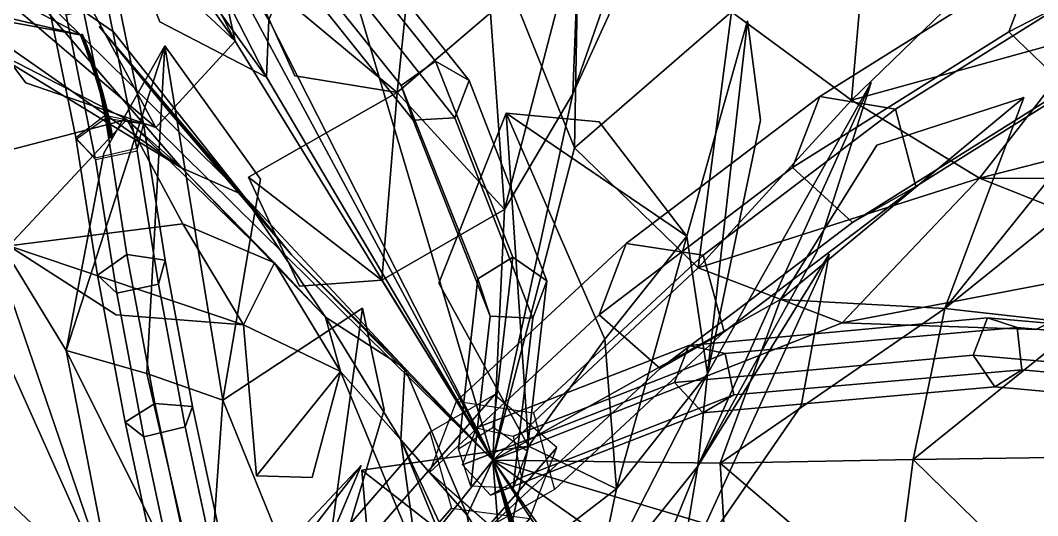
# Model space of a CAD drawing. Header units: metres. Extents: x -349 to 464, y -383 to 362.
# Drawn here: x 154.4 to 187.41, y 26.44 to 42.51 of the extents above; entities that cross this region are included whole.
import ezdxf

# ---------------------------------------------------------------- set-up
doc = ezdxf.new("R2010")
doc.units = ezdxf.units.M

msp = doc.modelspace()

# ---------------------------------------------------------------- linework, layer by layer
at = {"layer": 'Breeder_Intrnd', "color": 3}
for points in [[(187.3548, 44.438, 338.2726), (195.0909, 48.451, 353.2827), (194.2141, 46.1449, 354.3512), (186.4779, 42.1319, 339.3411)], [(186.4779, 42.1319, 339.3411), (194.2141, 46.1449, 354.3512), (196.0547, 44.3026, 353.8947), (188.3711, 40.3196, 338.9925)], [(180.3379, 40.03891, 323.0193), (187.3548, 44.438, 338.2726), (186.4779, 42.1319, 339.3411), (179.461, 37.7328, 324.0877)], [(182.7994, 39.629, 322.1455), (189.7688, 43.9955, 337.2894), (187.3548, 44.438, 338.2726), (180.3379, 40.03891, 323.0193)], [(183.453, 37.1184, 322.6551), (190.3934, 41.4648, 337.7318), (189.7688, 43.9955, 337.2894), (182.7994, 39.629, 322.1455)], [(179.461, 37.7328, 324.0877), (186.4779, 42.1319, 339.3411), (188.3711, 40.3196, 338.9925), (181.4017, 35.9532, 323.8486)], [(181.4017, 35.9532, 323.8486), (188.3711, 40.3196, 338.9925), (190.3934, 41.4648, 337.7318), (183.453, 37.1184, 322.6551)], [(174.0572, 35.2641, 307.5593), (180.3379, 40.03891, 323.0193), (179.461, 37.7328, 324.0877), (173.1804, 32.958, 308.6278)], [(176.5608, 34.8895, 306.7964), (182.7994, 39.629, 322.1455), (180.3379, 40.03891, 323.0193), (174.0572, 35.2641, 307.5593)], [(177.2404, 32.4006, 307.3741), (183.453, 37.1184, 322.6551), (182.7994, 39.629, 322.1455), (176.5608, 34.8895, 306.7964)], [(173.1804, 32.958, 308.6278), (179.461, 37.7328, 324.0877), (181.4017, 35.9532, 323.8486), (175.1631, 31.2137, 308.4995)], [(175.1631, 31.2137, 308.4995), (181.4017, 35.9532, 323.8486), (183.453, 37.1184, 322.6551), (177.2404, 32.4006, 307.3741)], [(168.5543, 30.1524, 292.0106), (174.0572, 35.2641, 307.5593), (173.1804, 32.958, 308.6278), (167.6774, 27.8463, 293.079)], [(171.0579, 29.7779, 291.2476), (176.5608, 34.8895, 306.7964), (174.0572, 35.2641, 307.5593), (168.5543, 30.1524, 292.0106)], [(171.7374, 27.2889, 291.8253), (177.2404, 32.4006, 307.3741), (176.5608, 34.8895, 306.7964), (171.0579, 29.7779, 291.2476)], [(167.6774, 27.8463, 293.079), (173.1804, 32.958, 308.6278), (175.1631, 31.2137, 308.4995), (169.6602, 26.102, 292.9507)], [(169.6602, 26.102, 292.9507), (175.1631, 31.2137, 308.4995), (177.2404, 32.4006, 307.3741), (171.7374, 27.2889, 291.8253)], [(165.0614, 24.9163, 275.8337), (169.7876, 30.3623, 291.4665), (167.6877, 29.1521, 292.5231), (162.9966, 23.7405, 276.9933)], [(167.0237, 23.1541, 275.6499), (171.807, 28.6559, 291.4501), (169.7876, 30.3623, 291.4665), (165.0614, 24.9163, 275.8337)], [(162.9966, 23.7405, 276.9933), (167.6877, 29.1521, 292.5231), (168.3898, 26.6864, 293.1696), (163.6637, 21.2405, 277.5368)], [(166.1469, 20.848, 276.7184), (170.9302, 26.3498, 292.5186), (171.807, 28.6559, 291.4501), (167.0237, 23.1541, 275.6499)], [(163.6637, 21.2405, 277.5368), (168.3898, 26.6864, 293.1696), (170.9302, 26.3498, 292.5186), (166.1469, 20.848, 276.7184)]]:
    msp.add_3dface(points, dxfattribs=at)
at = {"layer": 'Breeder_Leaf', "color": 3}
for points in [[(146.93, 47.05702, 269.9318), (144.9864, 44.7258, 264.5812), (156.3938, 42.02894, 259.6844)], [(146.93, 47.05702, 269.9318), (156.3938, 42.02894, 259.6844), (144.9864, 44.7258, 264.5812)], [(156.3938, 42.02894, 259.6844), (144.9864, 44.7258, 264.5812), (141.8353, 44.6961, 258.7963)], [(156.3938, 42.02894, 259.6844), (141.8353, 44.6961, 258.7963), (144.9864, 44.7258, 264.5812)], [(176.0249, 35.5022, 86.9091), (178.0012, 42.4946, 87.5145), (176.6985, 31.0466, 94.5576)], [(176.0249, 35.5022, 86.9091), (176.6985, 31.0466, 94.5576), (178.0012, 42.4946, 87.5145)], [(178.0012, 42.4946, 87.5145), (178.4215, 39.2722, 91.2481), (176.6985, 31.0466, 94.5576)], [(178.0012, 42.4946, 87.5145), (176.6985, 31.0466, 94.5576), (178.4215, 39.2722, 91.2481)], [(158.514, 31.05188, 259.1946), (159.0945, 41.6774, 260.2785), (155.8946, 31.7981, 255.3863)], [(158.514, 31.05188, 259.1946), (155.8946, 31.7981, 255.3863), (159.0945, 41.6774, 260.2785)], [(159.0945, 41.6774, 260.2785), (157.1122, 38.1987, 256.9622), (155.8946, 31.7981, 255.3863)], [(159.0945, 41.6774, 260.2785), (155.8946, 31.7981, 255.3863), (157.1122, 38.1987, 256.9622)], [(160.9733, 30.1874, 263.1028), (159.0945, 41.6774, 260.2785), (158.514, 31.05188, 259.1946)], [(160.9733, 30.1874, 263.1028), (158.514, 31.05188, 259.1946), (159.0945, 41.6774, 260.2785)], [(160.9733, 30.1874, 263.1028), (162.1973, 37.3581, 263.1192), (159.0945, 41.6774, 260.2785)], [(160.9733, 30.1874, 263.1028), (159.0945, 41.6774, 260.2785), (162.1973, 37.3581, 263.1192)], [(176.6985, 31.0466, 94.5576), (182.0053, 40.4937, 94.2767), (176.3814, 28.04291, 101.7776)], [(176.6985, 31.0466, 94.5576), (176.3814, 28.04291, 101.7776), (182.0053, 40.4937, 94.2767)], [(182.0053, 40.4937, 94.2767), (180.244, 34.9961, 99.6262), (176.3814, 28.04291, 101.7776)], [(182.0053, 40.4937, 94.2767), (176.3814, 28.04291, 101.7776), (180.244, 34.9961, 99.6262)], [(170.8904, 28.6949, 83.00672), (167.982, 33.9824, 78.9445), (170.1698, 39.4991, 77.8805)], [(170.8904, 28.6949, 83.00672), (170.1698, 39.4991, 77.8805), (167.982, 33.9824, 78.9445)], [(170.8904, 28.6949, 83.00672), (170.1698, 39.4991, 77.8805), (173.37, 32.1641, 84.9779)], [(170.8904, 28.6949, 83.00672), (173.37, 32.1641, 84.9779), (170.1698, 39.4991, 77.8805)], [(173.37, 32.1641, 84.9779), (170.1698, 39.4991, 77.8805), (176.0249, 35.5022, 86.9091)], [(173.37, 32.1641, 84.9779), (176.0249, 35.5022, 86.9091), (170.1698, 39.4991, 77.8805)], [(170.1698, 39.4991, 77.8805), (173.1849, 39.2173, 82.1065), (176.0249, 35.5022, 86.9091)], [(170.1698, 39.4991, 77.8805), (176.0249, 35.5022, 86.9091), (173.1849, 39.2173, 82.1065)], [(155.8946, 31.7981, 255.3863), (153.1471, 36.2901, 250.3426), (157.4785, 23.6434, 252.256)], [(155.8946, 31.7981, 255.3863), (157.4785, 23.6434, 252.256), (153.1471, 36.2901, 250.3426)], [(153.1471, 36.2901, 250.3426), (153.9762, 31.489, 249.4697), (157.4785, 23.6434, 252.256)], [(153.1471, 36.2901, 250.3426), (157.4785, 23.6434, 252.256), (153.9762, 31.489, 249.4697)], [(173.7484, 27.308, 92.646), (173.37, 32.1641, 84.9779), (176.0249, 35.5022, 86.9091)], [(173.7484, 27.308, 92.646), (176.0249, 35.5022, 86.9091), (173.37, 32.1641, 84.9779)], [(173.7484, 27.308, 92.646), (176.0249, 35.5022, 86.9091), (176.6985, 31.0466, 94.5576)], [(173.7484, 27.308, 92.646), (176.6985, 31.0466, 94.5576), (176.0249, 35.5022, 86.9091)], [(176.3814, 28.04291, 101.7776), (180.6449, 34.92, 104.1116), (175.7502, 24.2203, 110.3054)], [(176.3814, 28.04291, 101.7776), (175.7502, 24.2203, 110.3054), (180.6449, 34.92, 104.1116)], [(180.6449, 34.92, 104.1116), (179.7413, 29.9987, 108.8524), (175.7502, 24.2203, 110.3054)], [(180.6449, 34.92, 104.1116), (175.7502, 24.2203, 110.3054), (179.7413, 29.9987, 108.8524)], [(164.0473, 22.6219, 260.0789), (165.5088, 33.1738, 266.9497), (160.9733, 30.1874, 263.1028)], [(164.0473, 22.6219, 260.0789), (160.9733, 30.1874, 263.1028), (165.5088, 33.1738, 266.9497)], [(164.0473, 22.6219, 260.0789), (166.2043, 29.8754, 266.1505), (165.5088, 33.1738, 266.9497)], [(164.0473, 22.6219, 260.0789), (165.5088, 33.1738, 266.9497), (166.2043, 29.8754, 266.1505)], [(170.8904, 28.6949, 83.00672), (173.37, 32.1641, 84.9779), (173.7484, 27.308, 92.646)], [(170.8904, 28.6949, 83.00672), (173.7484, 27.308, 92.646), (173.37, 32.1641, 84.9779)], [(160.4429, 22.6509, 256.3257), (155.8946, 31.7981, 255.3863), (157.4785, 23.6434, 252.256)], [(160.4429, 22.6509, 256.3257), (157.4785, 23.6434, 252.256), (155.8946, 31.7981, 255.3863)], [(160.4429, 22.6509, 256.3257), (158.514, 31.05188, 259.1946), (155.8946, 31.7981, 255.3863)], [(160.4429, 22.6509, 256.3257), (155.8946, 31.7981, 255.3863), (158.514, 31.05188, 259.1946)], [(160.9733, 30.1874, 263.1028), (158.514, 31.05188, 259.1946), (160.4429, 22.6509, 256.3257)], [(160.9733, 30.1874, 263.1028), (160.4429, 22.6509, 256.3257), (158.514, 31.05188, 259.1946)], [(173.0269, 23.8461, 99.5957), (176.6985, 31.0466, 94.5576), (176.3814, 28.04291, 101.7776)], [(173.0269, 23.8461, 99.5957), (176.3814, 28.04291, 101.7776), (176.6985, 31.0466, 94.5576)], [(173.0269, 23.8461, 99.5957), (173.7484, 27.308, 92.646), (176.6985, 31.0466, 94.5576)], [(173.0269, 23.8461, 99.5957), (176.6985, 31.0466, 94.5576), (173.7484, 27.308, 92.646)], [(164.0473, 22.6219, 260.0789), (160.9733, 30.1874, 263.1028), (160.4429, 22.6509, 256.3257)], [(164.0473, 22.6219, 260.0789), (160.4429, 22.6509, 256.3257), (160.9733, 30.1874, 263.1028)], [(157.4785, 23.6434, 252.256), (150.9825, 29.7392, 246.0808), (159.7299, 17.09128, 248.6161)], [(157.4785, 23.6434, 252.256), (159.7299, 17.09128, 248.6161), (150.9825, 29.7392, 246.0808)], [(150.9825, 29.7392, 246.0808), (154.5784, 22.7567, 245.573), (159.7299, 17.09128, 248.6161)], [(150.9825, 29.7392, 246.0808), (159.7299, 17.09128, 248.6161), (154.5784, 22.7567, 245.573)], [(169.9723, 24.4158, 90.5351), (165.4817, 27.9139, 79.2088), (170.8904, 28.6949, 83.00672)], [(169.9723, 24.4158, 90.5351), (170.8904, 28.6949, 83.00672), (165.4817, 27.9139, 79.2088)], [(169.9723, 24.4158, 90.5351), (170.8904, 28.6949, 83.00672), (173.7484, 27.308, 92.646)], [(169.9723, 24.4158, 90.5351), (173.7484, 27.308, 92.646), (170.8904, 28.6949, 83.00672)], [(162.7239, 21.5716, 129.1591), (165.4612, 28.06714, 131.025), (157.6748, 17.9924, 135.5232)], [(162.7239, 21.5716, 129.1591), (157.6748, 17.9924, 135.5232), (165.4612, 28.06714, 131.025)], [(165.4612, 28.06714, 131.025), (162.8308, 25.2821, 134.1595), (157.6748, 17.9924, 135.5232)], [(165.4612, 28.06714, 131.025), (157.6748, 17.9924, 135.5232), (162.8308, 25.2821, 134.1595)], [(169.9723, 24.4158, 90.5351), (165.6642, 25.8089, 81.9543), (165.4817, 27.9139, 79.2088)], [(169.9723, 24.4158, 90.5351), (165.4817, 27.9139, 79.2088), (165.6642, 25.8089, 81.9543)], [(172.6417, 18.8503, 108.0927), (176.3814, 28.04291, 101.7776), (175.7502, 24.2203, 110.3054)], [(172.6417, 18.8503, 108.0927), (175.7502, 24.2203, 110.3054), (176.3814, 28.04291, 101.7776)], [(172.6417, 18.8503, 108.0927), (173.0269, 23.8461, 99.5957), (176.3814, 28.04291, 101.7776)], [(172.6417, 18.8503, 108.0927), (176.3814, 28.04291, 101.7776), (173.0269, 23.8461, 99.5957)], [(169.9723, 24.4158, 90.5351), (173.7484, 27.308, 92.646), (173.0269, 23.8461, 99.5957)], [(169.9723, 24.4158, 90.5351), (173.0269, 23.8461, 99.5957), (173.7484, 27.308, 92.646)]]:
    msp.add_3dface(points, dxfattribs=at)
at = {"layer": 'Breeder_Mrstm', "color": 3}
for points in [[(172.3306, 40.1253, 296.6064), (176.0606, 50.8625, 298.7467), (172.5434, 45.7021, 302.5709)], [(172.3306, 40.1253, 296.6064), (172.5434, 45.7021, 302.5709), (176.0606, 50.8625, 298.7467)], [(172.3306, 40.1253, 296.6064), (174.9248, 45.8065, 295.922), (176.0606, 50.8625, 298.7467)], [(172.3306, 40.1253, 296.6064), (176.0606, 50.8625, 298.7467), (174.9248, 45.8065, 295.922)], [(172.5583, 47.8126, 306.5471), (170.4983, 43.04069, 303.5243), (172.3809, 38.3752, 299.8063)], [(172.5583, 47.8126, 306.5471), (172.3809, 38.3752, 299.8063), (170.4983, 43.04069, 303.5243)], [(177.4783, 42.789, 304.4207), (172.5583, 47.8126, 306.5471), (172.3809, 38.3752, 299.8063)], [(177.4783, 42.789, 304.4207), (172.3809, 38.3752, 299.8063), (172.5583, 47.8126, 306.5471)], [(189.1627, 42.07247, 305.0549), (193.328, 46.6975, 309.4093), (185.3657, 43.7893, 306.8548)], [(189.1627, 42.07247, 305.0549), (185.3657, 43.7893, 306.8548), (193.328, 46.6975, 309.4093)], [(181.3717, 39.9211, 302.9366), (181.9378, 46.3532, 308.1644), (177.4783, 42.789, 304.4207)], [(181.3717, 39.9211, 302.9366), (177.4783, 42.789, 304.4207), (181.9378, 46.3532, 308.1644)], [(181.3717, 39.9211, 302.9366), (185.3657, 43.7893, 306.8548), (181.9378, 46.3532, 308.1644)], [(181.3717, 39.9211, 302.9366), (181.9378, 46.3532, 308.1644), (185.3657, 43.7893, 306.8548)], [(172.5434, 45.7021, 302.5709), (169.6572, 42.7553, 305.4924), (170.1099, 36.375, 299.7366)], [(172.5434, 45.7021, 302.5709), (170.1099, 36.375, 299.7366), (169.6572, 42.7553, 305.4924)], [(172.3306, 40.1253, 296.6064), (172.5434, 45.7021, 302.5709), (170.1099, 36.375, 299.7366)], [(172.3306, 40.1253, 296.6064), (170.1099, 36.375, 299.7366), (172.5434, 45.7021, 302.5709)], [(167.1665, 45.4036, 312.9626), (161.6814, 44.2961, 320.5842), (166.6323, 40.1683, 308.6139)], [(167.1665, 45.4036, 312.9626), (166.6323, 40.1683, 308.6139), (161.6814, 44.2961, 320.5842)], [(169.6572, 42.7553, 305.4924), (167.1665, 45.4036, 312.9626), (166.6323, 40.1683, 308.6139)], [(169.6572, 42.7553, 305.4924), (166.6323, 40.1683, 308.6139), (167.1665, 45.4036, 312.9626)], [(161.6188, 36.8507, 308.9581), (153.5217, 44.833, 316.54), (159.6332, 37.7227, 315.501)], [(161.6188, 36.8507, 308.9581), (159.6332, 37.7227, 315.501), (153.5217, 44.833, 316.54)], [(161.6188, 36.8507, 308.9581), (157.4278, 42.1373, 311.3998), (153.5217, 44.833, 316.54)], [(161.6188, 36.8507, 308.9581), (153.5217, 44.833, 316.54), (157.4278, 42.1373, 311.3998)], [(161.6814, 44.2961, 320.5842), (163.3051, 40.7053, 314.9624), (166.6323, 40.1683, 308.6139)], [(161.6814, 44.2961, 320.5842), (166.6323, 40.1683, 308.6139), (163.3051, 40.7053, 314.9624)], [(189.1627, 42.07247, 305.0549), (185.3657, 43.7893, 306.8548), (181.3717, 39.9211, 302.9366)], [(189.1627, 42.07247, 305.0549), (181.3717, 39.9211, 302.9366), (185.3657, 43.7893, 306.8548)], [(170.1099, 36.375, 299.7366), (169.6572, 42.7553, 305.4924), (166.6323, 40.1683, 308.6139)], [(170.1099, 36.375, 299.7366), (166.6323, 40.1683, 308.6139), (169.6572, 42.7553, 305.4924)], [(176.3992, 34.4828, 298.4936), (177.4783, 42.789, 304.4207), (172.3809, 38.3752, 299.8063)], [(176.3992, 34.4828, 298.4936), (172.3809, 38.3752, 299.8063), (177.4783, 42.789, 304.4207)], [(176.3992, 34.4828, 298.4936), (181.3717, 39.9211, 302.9366), (177.4783, 42.789, 304.4207)], [(176.3992, 34.4828, 298.4936), (177.4783, 42.789, 304.4207), (181.3717, 39.9211, 302.9366)], [(163.2047, 34.902, 301.1859), (156.9593, 42.3094, 307.503), (161.6188, 36.8507, 308.9581)], [(163.2047, 34.902, 301.1859), (161.6188, 36.8507, 308.9581), (156.9593, 42.3094, 307.503)], [(163.2047, 34.902, 301.1859), (159.2704, 39.509, 302.8501), (156.9593, 42.3094, 307.503)], [(163.2047, 34.902, 301.1859), (156.9593, 42.3094, 307.503), (159.2704, 39.509, 302.8501)], [(159.6332, 37.7227, 315.501), (152.7061, 41.9553, 323.0091), (157.8552, 39.2903, 322.7178)], [(159.6332, 37.7227, 315.501), (157.8552, 39.2903, 322.7178), (152.7061, 41.9553, 323.0091)], [(159.6332, 37.7227, 315.501), (153.8831, 41.7431, 320.2338), (152.7061, 41.9553, 323.0091)], [(159.6332, 37.7227, 315.501), (152.7061, 41.9553, 323.0091), (153.8831, 41.7431, 320.2338)], [(185.5203, 37.3936, 301.5402), (189.1627, 42.07247, 305.0549), (181.3717, 39.9211, 302.9366)], [(185.5203, 37.3936, 301.5402), (181.3717, 39.9211, 302.9366), (189.1627, 42.07247, 305.0549)], [(185.5203, 37.3936, 301.5402), (198.4716, 40.7007, 304.3847), (189.1627, 42.07247, 305.0549)], [(185.5203, 37.3936, 301.5402), (189.1627, 42.07247, 305.0549), (198.4716, 40.7007, 304.3847)], [(188.8311, 32.6638, 310.8479), (193.7095, 40.6555, 312.1657), (184.3994, 33.1661, 305.6794)], [(188.8311, 32.6638, 310.8479), (184.3994, 33.1661, 305.6794), (193.7095, 40.6555, 312.1657)], [(193.7095, 40.6555, 312.1657), (188.6526, 38.4367, 308.0865), (184.3994, 33.1661, 305.6794)], [(193.7095, 40.6555, 312.1657), (184.3994, 33.1661, 305.6794), (188.6526, 38.4367, 308.0865)], [(185.5203, 37.3936, 301.5402), (192.6421, 37.3756, 302.4082), (198.4716, 40.7007, 304.3847)], [(185.5203, 37.3936, 301.5402), (198.4716, 40.7007, 304.3847), (192.6421, 37.3756, 302.4082)], [(166.6323, 40.1683, 308.6139), (161.8049, 37.4183, 313.42), (166.1364, 34.07553, 303.1926)], [(166.6323, 40.1683, 308.6139), (166.1364, 34.07553, 303.1926), (161.8049, 37.4183, 313.42)], [(170.1099, 36.375, 299.7366), (166.6323, 40.1683, 308.6139), (166.1364, 34.07553, 303.1926)], [(170.1099, 36.375, 299.7366), (166.1364, 34.07553, 303.1926), (166.6323, 40.1683, 308.6139)], [(172.3306, 40.1253, 296.6064), (170.1099, 36.375, 299.7366), (169.729, 28.2375, 292.2243)], [(172.3306, 40.1253, 296.6064), (169.729, 28.2375, 292.2243), (170.1099, 36.375, 299.7366)], [(184.3994, 33.1661, 305.6794), (186.9577, 40.00932, 304.9102), (179.0639, 33.4568, 299.4983)], [(184.3994, 33.1661, 305.6794), (179.0639, 33.4568, 299.4983), (186.9577, 40.00932, 304.9102)], [(186.9577, 40.00932, 304.9102), (182.1964, 38.454, 301.5839), (179.0639, 33.4568, 299.4983)], [(186.9577, 40.00932, 304.9102), (179.0639, 33.4568, 299.4983), (182.1964, 38.454, 301.5839)], [(185.5203, 37.3936, 301.5402), (181.3717, 39.9211, 302.9366), (176.3992, 34.4828, 298.4936)], [(185.5203, 37.3936, 301.5402), (176.3992, 34.4828, 298.4936), (181.3717, 39.9211, 302.9366)], [(157.8552, 39.2903, 322.7178), (153.5336, 38.1652, 327.226), (154.0289, 35.1955, 331.5385)], [(157.8552, 39.2903, 322.7178), (154.0289, 35.1955, 331.5385), (153.5336, 38.1652, 327.226)], [(157.8552, 39.2903, 322.7178), (154.0289, 35.1955, 331.5385), (159.6718, 35.9041, 324.1414)], [(157.8552, 39.2903, 322.7178), (159.6718, 35.9041, 324.1414), (154.0289, 35.1955, 331.5385)], [(159.6332, 37.7227, 315.501), (157.8552, 39.2903, 322.7178), (162.6554, 34.6425, 316.9094)], [(159.6332, 37.7227, 315.501), (162.6554, 34.6425, 316.9094), (157.8552, 39.2903, 322.7178)], [(157.8552, 39.2903, 322.7178), (159.6718, 35.9041, 324.1414), (162.6554, 34.6425, 316.9094)], [(157.8552, 39.2903, 322.7178), (162.6554, 34.6425, 316.9094), (159.6718, 35.9041, 324.1414)], [(169.729, 28.2375, 292.2243), (176.3992, 34.4828, 298.4936), (172.3809, 38.3752, 299.8063)], [(169.729, 28.2375, 292.2243), (172.3809, 38.3752, 299.8063), (176.3992, 34.4828, 298.4936)], [(161.6188, 36.8507, 308.9581), (159.6332, 37.7227, 315.501), (164.3065, 32.8775, 310.5513)], [(161.6188, 36.8507, 308.9581), (164.3065, 32.8775, 310.5513), (159.6332, 37.7227, 315.501)], [(159.6332, 37.7227, 315.501), (162.6554, 34.6425, 316.9094), (164.3065, 32.8775, 310.5513)], [(159.6332, 37.7227, 315.501), (164.3065, 32.8775, 310.5513), (162.6554, 34.6425, 316.9094)], [(161.8049, 37.4183, 313.42), (163.4569, 33.8872, 308.8423), (166.1364, 34.07553, 303.1926)], [(161.8049, 37.4183, 313.42), (166.1364, 34.07553, 303.1926), (163.4569, 33.8872, 308.8423)], [(181.0722, 32.7011, 296.5486), (185.5203, 37.3936, 301.5402), (176.3992, 34.4828, 298.4936)], [(181.0722, 32.7011, 296.5486), (176.3992, 34.4828, 298.4936), (185.5203, 37.3936, 301.5402)], [(181.0722, 32.7011, 296.5486), (192.0566, 34.7928, 299.5063), (185.5203, 37.3936, 301.5402)], [(181.0722, 32.7011, 296.5486), (185.5203, 37.3936, 301.5402), (192.0566, 34.7928, 299.5063)], [(163.2047, 34.902, 301.1859), (161.6188, 36.8507, 308.9581), (166.8789, 31.2218, 302.5088)], [(163.2047, 34.902, 301.1859), (166.8789, 31.2218, 302.5088), (161.6188, 36.8507, 308.9581)], [(161.6188, 36.8507, 308.9581), (164.3065, 32.8775, 310.5513), (166.8789, 31.2218, 302.5088)], [(161.6188, 36.8507, 308.9581), (166.8789, 31.2218, 302.5088), (164.3065, 32.8775, 310.5513)], [(169.729, 28.2375, 292.2243), (170.1099, 36.375, 299.7366), (166.1364, 34.07553, 303.1926)], [(169.729, 28.2375, 292.2243), (166.1364, 34.07553, 303.1926), (170.1099, 36.375, 299.7366)], [(159.6718, 35.9041, 324.1414), (154.0289, 35.1955, 331.5385), (161.6483, 32.6281, 325.5701)], [(159.6718, 35.9041, 324.1414), (161.6483, 32.6281, 325.5701), (154.0289, 35.1955, 331.5385)], [(162.6554, 34.6425, 316.9094), (159.6718, 35.9041, 324.1414), (161.6483, 32.6281, 325.5701)], [(162.6554, 34.6425, 316.9094), (161.6483, 32.6281, 325.5701), (159.6718, 35.9041, 324.1414)], [(154.0289, 35.1955, 331.5385), (157.5159, 32.9584, 329.6937), (161.6483, 32.6281, 325.5701)], [(154.0289, 35.1955, 331.5385), (161.6483, 32.6281, 325.5701), (157.5159, 32.9584, 329.6937)], [(163.2047, 34.902, 301.1859), (166.8789, 31.2218, 302.5088), (169.729, 28.2375, 292.2243)], [(163.2047, 34.902, 301.1859), (169.729, 28.2375, 292.2243), (166.8789, 31.2218, 302.5088)], [(181.0722, 32.7011, 296.5486), (187.3457, 32.4779, 296.8081), (192.0566, 34.7928, 299.5063)], [(181.0722, 32.7011, 296.5486), (192.0566, 34.7928, 299.5063), (187.3457, 32.4779, 296.8081)], [(162.6554, 34.6425, 316.9094), (161.6483, 32.6281, 325.5701), (164.7927, 31.1185, 318.6564)], [(162.6554, 34.6425, 316.9094), (164.7927, 31.1185, 318.6564), (161.6483, 32.6281, 325.5701)], [(164.3065, 32.8775, 310.5513), (162.6554, 34.6425, 316.9094), (164.7927, 31.1185, 318.6564)], [(164.3065, 32.8775, 310.5513), (164.7927, 31.1185, 318.6564), (162.6554, 34.6425, 316.9094)], [(181.0722, 32.7011, 296.5486), (176.3992, 34.4828, 298.4936), (169.729, 28.2375, 292.2243)], [(181.0722, 32.7011, 296.5486), (169.729, 28.2375, 292.2243), (176.3992, 34.4828, 298.4936)], [(169.729, 28.2375, 292.2243), (177.1139, 28.1424, 300.4859), (179.0639, 33.4568, 299.4983)], [(169.729, 28.2375, 292.2243), (179.0639, 33.4568, 299.4983), (177.1139, 28.1424, 300.4859)], [(177.1139, 28.1424, 300.4859), (184.3994, 33.1661, 305.6794), (179.0639, 33.4568, 299.4983)], [(177.1139, 28.1424, 300.4859), (179.0639, 33.4568, 299.4983), (184.3994, 33.1661, 305.6794)], [(177.1139, 28.1424, 300.4859), (183.3703, 28.2652, 306.3922), (184.3994, 33.1661, 305.6794)], [(177.1139, 28.1424, 300.4859), (184.3994, 33.1661, 305.6794), (183.3703, 28.2652, 306.3922)], [(183.3703, 28.2652, 306.3922), (188.8311, 32.6638, 310.8479), (184.3994, 33.1661, 305.6794)], [(183.3703, 28.2652, 306.3922), (184.3994, 33.1661, 305.6794), (188.8311, 32.6638, 310.8479)], [(166.8789, 31.2218, 302.5088), (164.3065, 32.8775, 310.5513), (166.7491, 28.9012, 312.5031)], [(166.8789, 31.2218, 302.5088), (166.7491, 28.9012, 312.5031), (164.3065, 32.8775, 310.5513)], [(164.3065, 32.8775, 310.5513), (164.7927, 31.1185, 318.6564), (166.7491, 28.9012, 312.5031)], [(164.3065, 32.8775, 310.5513), (166.7491, 28.9012, 312.5031), (164.7927, 31.1185, 318.6564)], [(161.6483, 32.6281, 325.5701), (162.0667, 27.7276, 329.6032), (164.7927, 31.1185, 318.6564)], [(161.6483, 32.6281, 325.5701), (164.7927, 31.1185, 318.6564), (162.0667, 27.7276, 329.6032)], [(183.3703, 28.2652, 306.3922), (187.8895, 28.3327, 311.4754), (188.8311, 32.6638, 310.8479)], [(183.3703, 28.2652, 306.3922), (188.8311, 32.6638, 310.8479), (187.8895, 28.3327, 311.4754)], [(162.0667, 27.7276, 329.6032), (163.8773, 27.6753, 325.6839), (164.7927, 31.1185, 318.6564)], [(162.0667, 27.7276, 329.6032), (164.7927, 31.1185, 318.6564), (163.8773, 27.6753, 325.6839)], [(164.7927, 31.1185, 318.6564), (167.2705, 25.1536, 325.5616), (166.7491, 28.9012, 312.5031)], [(164.7927, 31.1185, 318.6564), (166.7491, 28.9012, 312.5031), (167.2705, 25.1536, 325.5616)], [(166.8789, 31.2218, 302.5088), (166.7491, 28.9012, 312.5031), (168.9019, 26.4597, 305.009)], [(166.8789, 31.2218, 302.5088), (168.9019, 26.4597, 305.009), (166.7491, 28.9012, 312.5031)], [(169.729, 28.2375, 292.2243), (166.8789, 31.2218, 302.5088), (168.9019, 26.4597, 305.009)], [(169.729, 28.2375, 292.2243), (168.9019, 26.4597, 305.009), (166.8789, 31.2218, 302.5088)], [(167.2705, 25.1536, 325.5616), (168.0954, 25.6354, 318.7629), (166.7491, 28.9012, 312.5031)], [(167.2705, 25.1536, 325.5616), (166.7491, 28.9012, 312.5031), (168.0954, 25.6354, 318.7629)], [(166.7491, 28.9012, 312.5031), (169.458, 23.09387, 316.0949), (168.9019, 26.4597, 305.009)], [(166.7491, 28.9012, 312.5031), (168.9019, 26.4597, 305.009), (169.458, 23.09387, 316.0949)], [(166.4042, 24.04539, 303.9999), (171.273, 26.05697, 302.9789), (169.729, 28.2375, 292.2243)], [(166.4042, 24.04539, 303.9999), (169.729, 28.2375, 292.2243), (171.273, 26.05697, 302.9789)], [(169.729, 28.2375, 292.2243), (171.273, 26.05697, 302.9789), (177.0121, 26.07158, 302.6913)], [(169.729, 28.2375, 292.2243), (177.0121, 26.07158, 302.6913), (171.273, 26.05697, 302.9789)], [(177.4305, 22.8202, 301.0918), (177.1139, 28.1424, 300.4859), (169.729, 28.2375, 292.2243)], [(177.4305, 22.8202, 301.0918), (169.729, 28.2375, 292.2243), (177.1139, 28.1424, 300.4859)], [(182.7368, 23.3299, 307.2808), (183.3703, 28.2652, 306.3922), (177.1139, 28.1424, 300.4859)], [(182.7368, 23.3299, 307.2808), (177.1139, 28.1424, 300.4859), (183.3703, 28.2652, 306.3922)], [(177.4305, 22.8202, 301.0918), (182.7368, 23.3299, 307.2808), (177.1139, 28.1424, 300.4859)], [(177.4305, 22.8202, 301.0918), (177.1139, 28.1424, 300.4859), (182.7368, 23.3299, 307.2808)], [(182.7368, 23.3299, 307.2808), (187.927, 23.8047, 311.7918), (183.3703, 28.2652, 306.3922)], [(182.7368, 23.3299, 307.2808), (183.3703, 28.2652, 306.3922), (187.927, 23.8047, 311.7918)], [(187.927, 23.8047, 311.7918), (187.8895, 28.3327, 311.4754), (183.3703, 28.2652, 306.3922)], [(187.927, 23.8047, 311.7918), (183.3703, 28.2652, 306.3922), (187.8895, 28.3327, 311.4754)], [(169.458, 23.09387, 316.0949), (170.7375, 23.558, 310.2382), (168.9019, 26.4597, 305.009)], [(169.458, 23.09387, 316.0949), (168.9019, 26.4597, 305.009), (170.7375, 23.558, 310.2382)]]:
    msp.add_3dface(points, dxfattribs=at)
at = {"layer": 'Breeder_Petiole', "color": 3}
for points in [[(167.8787, 41.1856, 315.8384), (162.4077, 48.03475, 326.1311), (161.3524, 47.1467, 326.1619), (166.7647, 40.3949, 316.0312)], [(168.9622, 40.5542, 316.4134), (163.3958, 47.5617, 326.9696), (162.4077, 48.03475, 326.1311), (167.8787, 41.1856, 315.8384)], [(168.5047, 39.3509, 316.9709), (162.9383, 46.3584, 327.5272), (163.3958, 47.5617, 326.9696), (168.9622, 40.5542, 316.4134)], [(166.7647, 40.3949, 316.0312), (161.3524, 47.1467, 326.1619), (161.6784, 46.1167, 327.0198), (167.1494, 39.2675, 316.7271)], [(167.1494, 39.2675, 316.7271), (161.6784, 46.1167, 327.0198), (162.9383, 46.3584, 327.5272), (168.5047, 39.3509, 316.9709)], [(157.1678, 39.3403, 256.3179), (156.2201, 43.9855, 259.511), (155.2667, 43.2959, 260.2313), (156.2144, 38.6507, 257.0381)], [(158.4015, 39.1516, 256.9586), (157.4538, 43.7968, 260.1518), (156.2201, 43.9855, 259.511), (157.1678, 39.3403, 256.3179)], [(158.1808, 38.3499, 258.0595), (157.2331, 42.9951, 261.2526), (157.4538, 43.7968, 260.1518), (158.4015, 39.1516, 256.9586)], [(156.2144, 38.6507, 257.0381), (155.2667, 43.2959, 260.2313), (155.8892, 42.6873, 261.3015), (156.8369, 38.04215, 258.1083)], [(156.8369, 38.04215, 258.1083), (155.8892, 42.6873, 261.3015), (157.2331, 42.9951, 261.2526), (158.1808, 38.3499, 258.0595)], [(156.5351, 41.6761, 259.4095), (156.3881, 42.04789, 259.6518), (156.3581, 42.02236, 259.6728), (156.505, 41.6509, 259.4306)], [(156.505, 41.6509, 259.4306), (156.3581, 42.02236, 259.6728), (156.3771, 42.00587, 259.7096), (156.5243, 41.6337, 259.4669)], [(156.5243, 41.6337, 259.4669), (156.3771, 42.00587, 259.7096), (156.419, 42.02105, 259.7118), (156.5665, 41.6481, 259.4686)], [(156.5736, 41.6744, 259.4333), (156.4263, 42.04707, 259.6763), (156.3881, 42.04789, 259.6518), (156.5351, 41.6761, 259.4095)], [(156.5665, 41.6481, 259.4686), (156.419, 42.02105, 259.7118), (156.4263, 42.04707, 259.6763), (156.5736, 41.6744, 259.4333)], [(156.6724, 41.3049, 259.1607), (156.5351, 41.6761, 259.4095), (156.505, 41.6509, 259.4306), (156.642, 41.2797, 259.1822)], [(156.642, 41.2797, 259.1822), (156.505, 41.6509, 259.4306), (156.5243, 41.6337, 259.4669), (156.6617, 41.2616, 259.2184)], [(156.6617, 41.2616, 259.2184), (156.5243, 41.6337, 259.4669), (156.5665, 41.6481, 259.4686), (156.7044, 41.2755, 259.2195)], [(156.7115, 41.3023, 259.1841), (156.5736, 41.6744, 259.4333), (156.5351, 41.6761, 259.4095), (156.6724, 41.3049, 259.1607)], [(156.7044, 41.2755, 259.2195), (156.5665, 41.6481, 259.4686), (156.5736, 41.6744, 259.4333), (156.7115, 41.3023, 259.1841)], [(156.7999, 40.9342, 258.906), (156.6724, 41.3049, 259.1607), (156.642, 41.2797, 259.1822), (156.7691, 40.9091, 258.9278)], [(156.7691, 40.9091, 258.9278), (156.642, 41.2797, 259.1822), (156.6617, 41.2616, 259.2184), (156.7892, 40.8902, 258.9638)], [(156.7892, 40.8902, 258.9638), (156.6617, 41.2616, 259.2184), (156.7044, 41.2755, 259.2195), (156.8325, 40.9034, 258.9645)], [(156.8396, 40.9307, 258.929), (156.7115, 41.3023, 259.1841), (156.6724, 41.3049, 259.1607), (156.7999, 40.9342, 258.906)], [(156.8325, 40.9034, 258.9645), (156.7044, 41.2755, 259.2195), (156.7115, 41.3023, 259.1841), (156.8396, 40.9307, 258.929)], [(156.9175, 40.5643, 258.6455), (156.7999, 40.9342, 258.906), (156.7691, 40.9091, 258.9278), (156.8864, 40.5392, 258.6677)], [(156.9578, 40.5598, 258.668), (156.8396, 40.9307, 258.929), (156.7999, 40.9342, 258.906), (156.9175, 40.5643, 258.6455)], [(156.9508, 40.5321, 258.7036), (156.8325, 40.9034, 258.9645), (156.8396, 40.9307, 258.929), (156.9578, 40.5598, 258.668)], [(170.3793, 34.8291, 304.1713), (167.8787, 41.1856, 315.8384), (166.7647, 40.3949, 316.0312), (169.2516, 34.1257, 304.5411)], [(171.4851, 34.05578, 304.4581), (168.9622, 40.5542, 316.4134), (167.8787, 41.1856, 315.8384), (170.3793, 34.8291, 304.1713)], [(156.8864, 40.5392, 258.6677), (156.7691, 40.9091, 258.9278), (156.7892, 40.8902, 258.9638), (156.9069, 40.5194, 258.7034)], [(156.9069, 40.5194, 258.7034), (156.7892, 40.8902, 258.9638), (156.8325, 40.9034, 258.9645), (156.9508, 40.5321, 258.7036)], [(157.0251, 40.1954, 258.3793), (156.9175, 40.5643, 258.6455), (156.8864, 40.5392, 258.6677), (156.9938, 40.1704, 258.4019)], [(156.9938, 40.1704, 258.4019), (156.8864, 40.5392, 258.6677), (156.9069, 40.5194, 258.7034), (157.0146, 40.1497, 258.4374)], [(157.0146, 40.1497, 258.4374), (156.9069, 40.5194, 258.7034), (156.9508, 40.5321, 258.7036), (157.059, 40.1618, 258.437)], [(157.0661, 40.19, 258.4014), (156.9578, 40.5598, 258.668), (156.9175, 40.5643, 258.6455), (157.0251, 40.1954, 258.3793)], [(157.059, 40.1618, 258.437), (156.9508, 40.5321, 258.7036), (156.9578, 40.5598, 258.668), (157.0661, 40.19, 258.4014)], [(169.2516, 34.1257, 304.5411), (166.7647, 40.3949, 316.0312), (167.1494, 39.2675, 316.7271), (169.65, 32.911, 305.06)], [(171.0276, 32.8524, 305.0157), (168.5047, 39.3509, 316.9709), (168.9622, 40.5542, 316.4134), (171.4851, 34.05578, 304.4581)], [(157.1228, 39.8277, 258.1077), (157.0251, 40.1954, 258.3793), (156.9938, 40.1704, 258.4019), (157.0912, 39.8027, 258.1306)], [(157.0912, 39.8027, 258.1306), (156.9938, 40.1704, 258.4019), (157.0146, 40.1497, 258.4374), (157.1123, 39.7812, 258.1658)], [(157.1123, 39.7812, 258.1658), (157.0146, 40.1497, 258.4374), (157.059, 40.1618, 258.437), (157.1573, 39.7926, 258.165)], [(157.1643, 39.8213, 258.1292), (157.0661, 40.19, 258.4014), (157.0251, 40.1954, 258.3793), (157.1228, 39.8277, 258.1077)], [(157.1573, 39.7926, 258.165), (157.059, 40.1618, 258.437), (157.0661, 40.19, 258.4014), (157.1643, 39.8213, 258.1292)], [(157.2104, 39.4614, 257.8307), (157.1228, 39.8277, 258.1077), (157.0912, 39.8027, 258.1306), (157.1785, 39.4366, 257.8541)], [(157.1785, 39.4366, 257.8541), (157.0912, 39.8027, 258.1306), (157.1123, 39.7812, 258.1658), (157.1999, 39.4141, 257.889)], [(157.1999, 39.4141, 257.889), (157.1123, 39.7812, 258.1658), (157.1573, 39.7926, 258.165), (157.2454, 39.4249, 257.8876)], [(157.2524, 39.4541, 257.8517), (157.1643, 39.8213, 258.1292), (157.1228, 39.8277, 258.1077), (157.2104, 39.4614, 257.8307)], [(157.2454, 39.4249, 257.8876), (157.1573, 39.7926, 258.165), (157.1643, 39.8213, 258.1292), (157.2524, 39.4541, 257.8517)], [(157.8644, 34.9081, 252.7392), (157.1516, 39.4176, 256.376), (156.2048, 38.7003, 257.0778), (156.9111, 34.2425, 253.4818)], [(159.1014, 34.7237, 253.3747), (158.4013, 39.1485, 256.9539), (157.1516, 39.4176, 256.376), (157.8644, 34.9081, 252.7392)], [(157.2879, 39.09684, 257.5486), (157.2104, 39.4614, 257.8307), (157.1785, 39.4366, 257.8541), (157.2556, 39.07209, 257.5724)], [(157.2556, 39.07209, 257.5724), (157.1785, 39.4366, 257.8541), (157.1999, 39.4141, 257.889), (157.2774, 39.04877, 257.607)], [(157.2774, 39.04877, 257.607), (157.1999, 39.4141, 257.889), (157.2454, 39.4249, 257.8876), (157.3234, 39.05889, 257.605)], [(157.3304, 39.08856, 257.5691), (157.2524, 39.4541, 257.8517), (157.2104, 39.4614, 257.8307), (157.2879, 39.09684, 257.5486)], [(157.3234, 39.05889, 257.605), (157.2454, 39.4249, 257.8876), (157.2524, 39.4541, 257.8517), (157.3304, 39.08856, 257.5691)], [(169.65, 32.911, 305.06), (167.1494, 39.2675, 316.7271), (168.5047, 39.3509, 316.9709), (171.0276, 32.8524, 305.0157)], [(157.3553, 38.7336, 257.2612), (157.2879, 39.09684, 257.5486), (157.2556, 39.07209, 257.5724), (157.3228, 38.7087, 257.2851)], [(157.3228, 38.7087, 257.2851), (157.2556, 39.07209, 257.5724), (157.2774, 39.04877, 257.607), (157.3448, 38.6852, 257.32)], [(157.3448, 38.6852, 257.32), (157.2774, 39.04877, 257.607), (157.3234, 39.05889, 257.605), (157.3911, 38.6954, 257.318)], [(157.3981, 38.7253, 257.2818), (157.3304, 39.08856, 257.5691), (157.2879, 39.09684, 257.5486), (157.3553, 38.7336, 257.2612)], [(157.3911, 38.6954, 257.318), (157.3234, 39.05889, 257.605), (157.3304, 39.08856, 257.5691), (157.3981, 38.7253, 257.2818)], [(158.8829, 33.9486, 254.4949), (158.1968, 38.2713, 257.999), (158.4013, 39.1485, 256.9539), (159.1014, 34.7237, 253.3747)], [(156.9111, 34.2425, 253.4818), (156.2048, 38.7003, 257.0778), (156.8471, 37.996, 258.0751), (157.537, 33.6529, 254.5607)], [(157.537, 33.6529, 254.5607), (156.8471, 37.996, 258.0751), (158.1968, 38.2713, 257.999), (158.8829, 33.9486, 254.4949)], [(158.7683, 30.08154, 249.5837), (157.8644, 34.9081, 252.7392), (156.9111, 34.2425, 253.4818), (157.8064, 29.4711, 250.3618)], [(159.9894, 29.9868, 250.2679), (159.1014, 34.7237, 253.3747), (157.8644, 34.9081, 252.7392), (158.7683, 30.08154, 249.5837)], [(159.7528, 29.3202, 251.4523), (158.8829, 33.9486, 254.4949), (159.1014, 34.7237, 253.3747), (159.9894, 29.9868, 250.2679)], [(169.7449, 29.3133, 291.7459), (170.3793, 34.8291, 304.1713), (169.2516, 34.1257, 304.5411), (168.6172, 28.6099, 292.1158)], [(170.8508, 28.54, 292.0328), (171.4851, 34.05578, 304.4581), (170.3793, 34.8291, 304.1713), (169.7449, 29.3133, 291.7459)], [(157.8064, 29.4711, 250.3618), (156.9111, 34.2425, 253.4818), (157.537, 33.6529, 254.5607), (158.4113, 29.0034, 251.51)], [(168.6172, 28.6099, 292.1158), (169.2516, 34.1257, 304.5411), (169.65, 32.911, 305.06), (169.0156, 27.3953, 292.6346)], [(170.3932, 27.3367, 292.5903), (171.0276, 32.8524, 305.0157), (171.4851, 34.05578, 304.4581), (170.8508, 28.54, 292.0328)], [(158.4113, 29.0034, 251.51), (157.537, 33.6529, 254.5607), (158.8829, 33.9486, 254.4949), (159.7528, 29.3202, 251.4523)], [(169.0156, 27.3953, 292.6346), (169.65, 32.911, 305.06), (171.0276, 32.8524, 305.0157), (170.3932, 27.3367, 292.5903)], [(176.088, 31.9658, 303.7249), (185.7776, 32.8557, 313.5975), (185.32, 31.6523, 314.155), (175.6305, 30.7625, 304.2825)], [(177.2741, 31.6985, 303.073), (186.7482, 32.542, 312.6686), (185.7776, 32.8557, 313.5975), (176.088, 31.9658, 303.7249)], [(185.7776, 32.8557, 313.5975), (197.469, 31.8274, 320.9731), (197.0114, 30.6241, 321.5306), (185.32, 31.6523, 314.155)], [(186.7482, 32.542, 312.6686), (198.1636, 31.516, 319.8226), (197.469, 31.8274, 320.9731), (185.7776, 32.8557, 313.5975)], [(177.5548, 30.3557, 303.2185), (186.8964, 31.1706, 312.6439), (186.7482, 32.542, 312.6686), (177.2741, 31.6985, 303.073)], [(186.8964, 31.1706, 312.6439), (198.1422, 30.146, 319.6617), (198.1636, 31.516, 319.8226), (186.7482, 32.542, 312.6686)], [(169.2025, 29.2883, 292.2953), (176.088, 31.9658, 303.7249), (175.6305, 30.7625, 304.2825), (168.745, 28.08509, 292.8528)], [(170.3886, 29.0211, 291.6434), (177.2741, 31.6985, 303.073), (176.088, 31.9658, 303.7249), (169.2025, 29.2883, 292.2953)], [(170.6693, 27.6782, 291.7889), (177.5548, 30.3557, 303.2185), (177.2741, 31.6985, 303.073), (170.3886, 29.0211, 291.6434)], [(175.6305, 30.7625, 304.2825), (185.32, 31.6523, 314.155), (186.0188, 30.6239, 313.5573), (176.5448, 29.7805, 303.9617)], [(185.32, 31.6523, 314.155), (197.0114, 30.6241, 321.5306), (197.4342, 29.598, 320.7112), (186.0188, 30.6239, 313.5573)], [(176.5448, 29.7805, 303.9617), (186.0188, 30.6239, 313.5573), (186.8964, 31.1706, 312.6439), (177.5548, 30.3557, 303.2185)], [(186.0188, 30.6239, 313.5573), (197.4342, 29.598, 320.7112), (198.1422, 30.146, 319.6617), (186.8964, 31.1706, 312.6439)], [(168.745, 28.08509, 292.8528), (175.6305, 30.7625, 304.2825), (176.5448, 29.7805, 303.9617), (169.6593, 27.103, 292.5321)], [(159.8551, 24.9905, 246.9434), (158.7683, 30.08154, 249.5837), (157.8064, 29.4711, 250.3618), (158.8824, 24.4384, 247.751)], [(161.0572, 24.9895, 247.6667), (159.9894, 29.9868, 250.2679), (158.7683, 30.08154, 249.5837), (159.8551, 24.9905, 246.9434)], [(169.6593, 27.103, 292.5321), (176.5448, 29.7805, 303.9617), (177.5548, 30.3557, 303.2185), (170.6693, 27.6782, 291.7889)], [(160.7985, 24.4368, 248.904), (159.7528, 29.3202, 251.4523), (159.9894, 29.9868, 250.2679), (161.0572, 24.9895, 247.6667)], [(158.8824, 24.4384, 247.751), (157.8064, 29.4711, 250.3618), (158.4113, 29.0034, 251.51), (159.4621, 24.09819, 248.9558)], [(159.4621, 24.09819, 248.9558), (158.4113, 29.0034, 251.51), (159.7528, 29.3202, 251.4523), (160.7985, 24.4368, 248.904)]]:
    msp.add_3dface(points, dxfattribs=at)
at = {"layer": 'Breeder_Stipule', "color": 3}
for points in [[(161.3793, 41.8352, 287.3883), (154.1066, 52.1224, 284.4039), (154.5656, 55.09768, 291.394)], [(161.3793, 41.8352, 287.3883), (154.5656, 55.09768, 291.394), (154.1066, 52.1224, 284.4039)], [(161.3793, 41.8352, 287.3883), (154.5656, 55.09768, 291.394), (160.6382, 45.1613, 295.3346)], [(161.3793, 41.8352, 287.3883), (160.6382, 45.1613, 295.3346), (154.5656, 55.09768, 291.394)], [(153.1176, 49.5195, 277.3267), (154.1066, 52.1224, 284.4039), (161.3793, 41.8352, 287.3883)], [(153.1176, 49.5195, 277.3267), (161.3793, 41.8352, 287.3883), (154.1066, 52.1224, 284.4039)], [(156.9598, 51.2704, 276.1458), (156.2064, 49.2694, 265.3015), (162.389, 40.6625, 279.1678)], [(156.9598, 51.2704, 276.1458), (162.389, 40.6625, 279.1678), (156.2064, 49.2694, 265.3015)], [(162.4694, 42.5212, 287.6114), (156.9598, 51.2704, 276.1458), (162.389, 40.6625, 279.1678)], [(162.4694, 42.5212, 287.6114), (162.389, 40.6625, 279.1678), (156.9598, 51.2704, 276.1458)], [(158.8029, 39.02844, 280.2699), (150.0589, 46.468, 267.1909), (153.1176, 49.5195, 277.3267)], [(158.8029, 39.02844, 280.2699), (153.1176, 49.5195, 277.3267), (150.0589, 46.468, 267.1909)], [(158.8029, 39.02844, 280.2699), (153.1176, 49.5195, 277.3267), (161.3793, 41.8352, 287.3883)], [(158.8029, 39.02844, 280.2699), (161.3793, 41.8352, 287.3883), (153.1176, 49.5195, 277.3267)], [(156.2064, 49.2694, 265.3015), (158.9353, 42.462, 270.5986), (162.389, 40.6625, 279.1678)], [(156.2064, 49.2694, 265.3015), (162.389, 40.6625, 279.1678), (158.9353, 42.462, 270.5986)], [(164.2242, 46.7954, 294.2324), (162.4694, 42.5212, 287.6114), (169.729, 28.2375, 292.2243)], [(164.2242, 46.7954, 294.2324), (169.729, 28.2375, 292.2243), (162.4694, 42.5212, 287.6114)], [(158.8029, 39.02844, 280.2699), (154.5808, 40.4777, 271.937), (150.0589, 46.468, 267.1909)], [(158.8029, 39.02844, 280.2699), (150.0589, 46.468, 267.1909), (154.5808, 40.4777, 271.937)], [(169.729, 28.2375, 292.2243), (161.3793, 41.8352, 287.3883), (160.6382, 45.1613, 295.3346)], [(169.729, 28.2375, 292.2243), (160.6382, 45.1613, 295.3346), (161.3793, 41.8352, 287.3883)], [(169.729, 28.2375, 292.2243), (162.4694, 42.5212, 287.6114), (162.389, 40.6625, 279.1678)], [(169.729, 28.2375, 292.2243), (162.389, 40.6625, 279.1678), (162.4694, 42.5212, 287.6114)], [(158.8029, 39.02844, 280.2699), (161.3793, 41.8352, 287.3883), (169.729, 28.2375, 292.2243)], [(158.8029, 39.02844, 280.2699), (169.729, 28.2375, 292.2243), (161.3793, 41.8352, 287.3883)], [(173.8176, 15.2282, 306.1087), (173.7321, 13.2298, 298.2866), (169.729, 28.2375, 292.2243)], [(173.8176, 15.2282, 306.1087), (169.729, 28.2375, 292.2243), (173.7321, 13.2298, 298.2866)], [(169.729, 28.2375, 292.2243), (173.7321, 13.2298, 298.2866), (171.254, 8.8608, 291.2491)], [(169.729, 28.2375, 292.2243), (171.254, 8.8608, 291.2491), (173.7321, 13.2298, 298.2866)], [(175.1406, 9.6495, 290.2406), (174.7511, 13.2278, 297.4677), (169.729, 28.2375, 292.2243)], [(175.1406, 9.6495, 290.2406), (169.729, 28.2375, 292.2243), (174.7511, 13.2278, 297.4677)], [(169.729, 28.2375, 292.2243), (174.7511, 13.2278, 297.4677), (177.7042, 16.01702, 305.1002)], [(169.729, 28.2375, 292.2243), (177.7042, 16.01702, 305.1002), (174.7511, 13.2278, 297.4677)]]:
    msp.add_3dface(points, dxfattribs=at)

doc.saveas('drawing.dxf')
